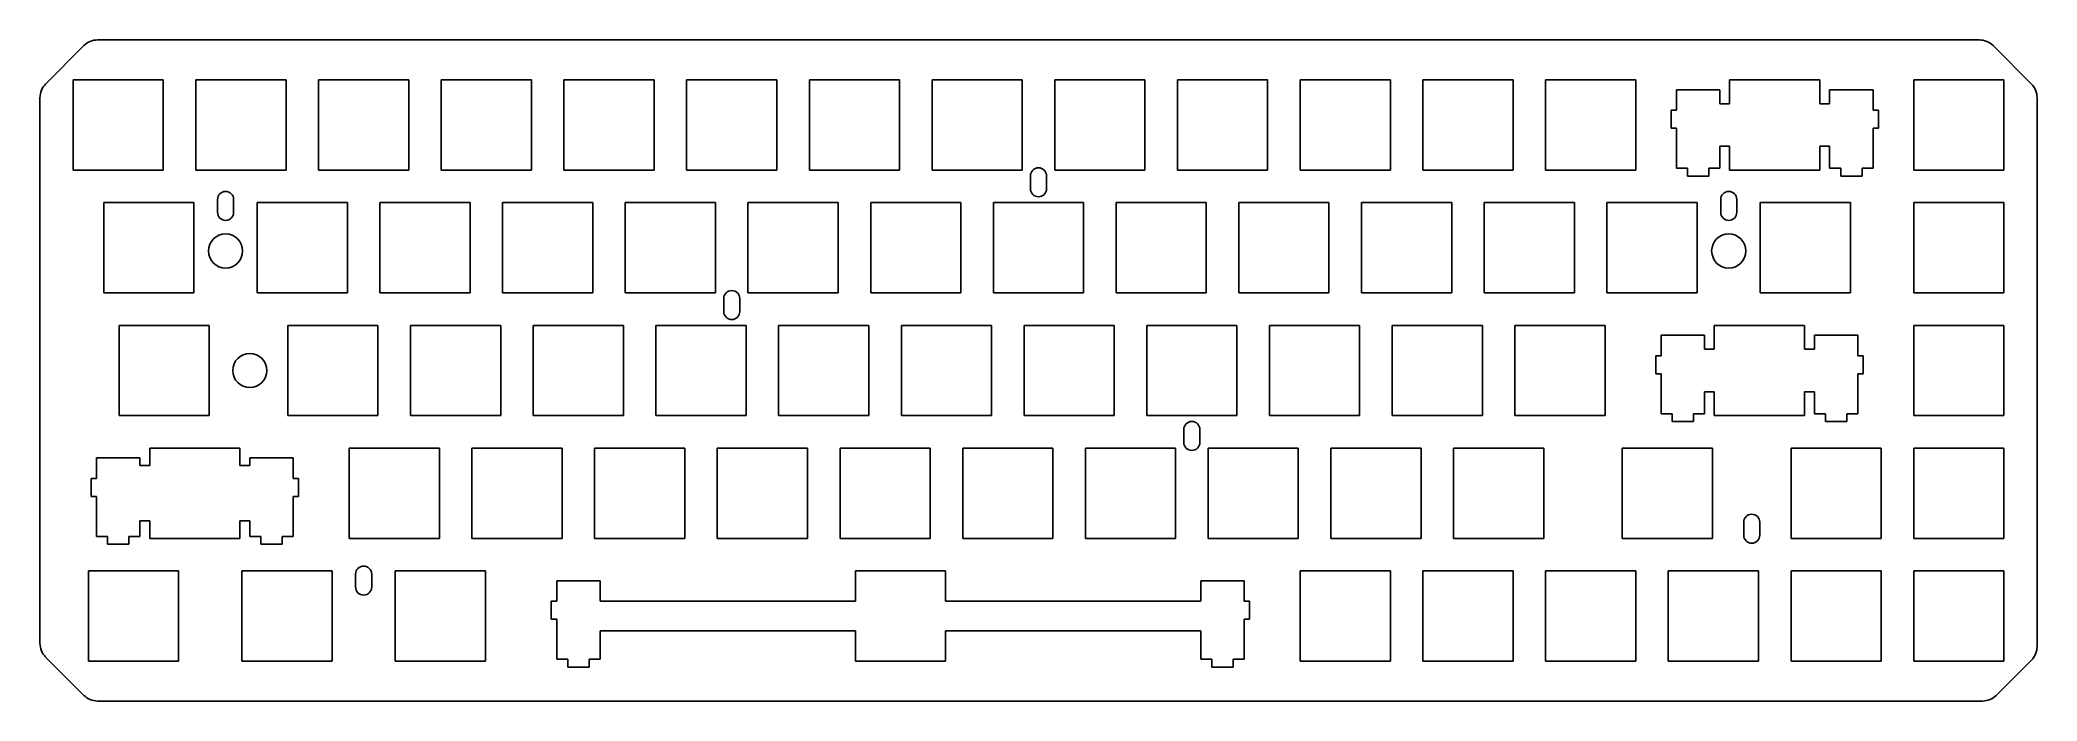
# Model space of a CAD drawing. Header units: millimetres. Extents: x 128 to 438, y 136 to 238.
import ezdxf

# ---------------------------------------------------------------- set-up
doc = ezdxf.new("R2010")
doc.units = ezdxf.units.MM

msp = doc.modelspace()

# ---------------------------------------------------------------- linework, layer by layer
for p, q in [((134.51, 237.52), (128.56, 231.56)), ((136.63, 238.4), (428.77, 238.4)), ((430.89, 237.52), (436.85, 231.56)), ((127.68, 144.76), (127.68, 229.44)), ((132.83, 232.2), (146.83, 232.2)), ((132.83, 218.2), (132.83, 232.2)), ((146.83, 232.2), (146.83, 218.2)), ((151.88, 232.2), (165.88, 232.2)), ((151.88, 218.2), (151.88, 232.2)), ((165.88, 232.2), (165.88, 218.2)), ((170.93, 232.2), (184.93, 232.2)), ((170.93, 218.2), (170.93, 232.2)), ((184.93, 232.2), (184.93, 218.2)), ((189.98, 232.2), (203.98, 232.2)), ((189.98, 218.2), (189.98, 232.2)), ((203.98, 232.2), (203.98, 218.2)), ((209.03, 232.2), (223.03, 232.2)), ((209.03, 218.2), (209.03, 232.2)), ((223.03, 232.2), (223.03, 218.2)), ((228.08, 232.2), (242.08, 232.2)), ((228.08, 218.2), (228.08, 232.2)), ((242.08, 232.2), (242.08, 218.2)), ((247.13, 232.2), (261.13, 232.2)), ((247.13, 218.2), (247.13, 232.2)), ((261.13, 232.2), (261.13, 218.2)), ((266.18, 232.2), (280.18, 232.2)), ((266.18, 218.2), (266.18, 232.2)), ((280.18, 232.2), (280.18, 218.2)), ((285.23, 232.2), (299.23, 232.2)), ((285.23, 218.2), (285.23, 232.2)), ((299.23, 232.2), (299.23, 218.2)), ((304.28, 232.2), (318.28, 232.2)), ((304.28, 218.2), (304.28, 232.2)), ((318.28, 232.2), (318.28, 218.2)), ((323.33, 232.2), (337.33, 232.2)), ((323.33, 218.2), (323.33, 232.2)), ((337.33, 232.2), (337.33, 218.2)), ((342.38, 232.2), (356.38, 232.2)), ((342.38, 218.2), (342.38, 232.2)), ((356.38, 232.2), (356.38, 218.2)), ((361.43, 232.2), (375.43, 232.2)), ((361.43, 218.2), (361.43, 232.2)), ((375.43, 232.2), (375.43, 218.2)), ((390, 232.2), (404, 232.2)), ((390, 228.5), (390, 232.2)), ((404, 232.2), (404, 228.5)), ((418.58, 232.2), (432.58, 232.2)), ((418.58, 218.2), (418.58, 232.2)), ((432.58, 232.2), (432.58, 218.2)), ((437.73, 229.44), (437.73, 144.26)), ((388.48, 228.5), (390, 228.5)), ((404, 228.5), (405.53, 228.5)), ((388.48, 221.9), (390, 221.9)), ((390, 218.2), (390, 221.9)), ((404, 221.9), (404, 218.2)), ((404, 221.9), (405.53, 221.9)), ((146.83, 218.2), (132.83, 218.2)), ((165.88, 218.2), (151.88, 218.2)), ((184.93, 218.2), (170.93, 218.2)), ((203.98, 218.2), (189.98, 218.2)), ((223.03, 218.2), (209.03, 218.2)), ((242.08, 218.2), (228.08, 218.2)), ((261.13, 218.2), (247.13, 218.2)), ((280.18, 218.2), (266.18, 218.2)), ((281.45, 217.31), (281.45, 215.31)), ((283.95, 217.31), (283.95, 215.31)), ((299.23, 218.2), (285.23, 218.2)), ((318.28, 218.2), (304.28, 218.2)), ((337.33, 218.2), (323.33, 218.2)), ((356.38, 218.2), (342.38, 218.2)), ((375.43, 218.2), (361.43, 218.2)), ((404, 218.2), (390, 218.2)), ((432.58, 218.2), (418.58, 218.2)), ((137.59, 213.15), (151.59, 213.15)), ((137.59, 199.15), (137.59, 213.15)), ((151.59, 213.15), (151.59, 199.15)), ((155.25, 213.65), (155.25, 211.65)), ((157.75, 213.65), (157.75, 211.65)), ((161.4, 213.15), (175.4, 213.15)), ((161.4, 199.15), (161.4, 213.15)), ((175.4, 213.15), (175.4, 199.15)), ((180.45, 213.15), (194.45, 213.15)), ((180.45, 199.15), (180.45, 213.15)), ((194.45, 213.15), (194.45, 199.15)), ((199.5, 213.15), (213.5, 213.15)), ((199.5, 199.15), (199.5, 213.15)), ((213.5, 213.15), (213.5, 199.15)), ((218.55, 213.15), (232.55, 213.15)), ((218.55, 199.15), (218.55, 213.15)), ((232.55, 213.15), (232.55, 199.15)), ((237.6, 213.15), (251.6, 213.15)), ((237.6, 199.15), (237.6, 213.15)), ((251.6, 213.15), (251.6, 199.15)), ((256.65, 213.15), (270.65, 213.15)), ((256.65, 199.15), (256.65, 213.15)), ((270.65, 213.15), (270.65, 199.15)), ((275.7, 213.15), (289.7, 213.15)), ((275.7, 199.15), (275.7, 213.15)), ((289.7, 213.15), (289.7, 199.15)), ((294.75, 213.15), (308.75, 213.15)), ((294.75, 199.15), (294.75, 213.15)), ((308.75, 213.15), (308.75, 199.15)), ((313.8, 213.15), (327.8, 213.15)), ((313.8, 199.15), (313.8, 213.15)), ((327.8, 213.15), (327.8, 199.15)), ((332.85, 213.15), (346.85, 213.15)), ((332.85, 199.15), (332.85, 213.15)), ((346.85, 213.15), (346.85, 199.15)), ((351.9, 213.15), (365.9, 213.15)), ((351.9, 199.15), (351.9, 213.15)), ((365.9, 213.15), (365.9, 199.15)), ((370.95, 213.15), (384.95, 213.15)), ((370.95, 199.15), (370.95, 213.15)), ((384.95, 213.15), (384.95, 199.15)), ((388.61, 213.65), (388.61, 211.65)), ((391.11, 213.65), (391.11, 211.65)), ((408.76, 213.15), (394.76, 213.15)), ((394.76, 213.15), (394.76, 199.15)), ((408.76, 199.15), (408.76, 213.15)), ((418.58, 213.15), (432.58, 213.15)), ((418.58, 199.15), (418.58, 213.15)), ((432.58, 213.15), (432.58, 199.15)), ((151.59, 199.15), (137.59, 199.15)), ((175.4, 199.15), (161.4, 199.15)), ((194.45, 199.15), (180.45, 199.15)), ((213.5, 199.15), (199.5, 199.15)), ((232.55, 199.15), (218.55, 199.15)), ((251.6, 199.15), (237.6, 199.15)), ((270.65, 199.15), (256.65, 199.15)), ((289.7, 199.15), (275.7, 199.15)), ((308.75, 199.15), (294.75, 199.15)), ((327.8, 199.15), (313.8, 199.15)), ((346.85, 199.15), (332.85, 199.15)), ((365.9, 199.15), (351.9, 199.15)), ((384.95, 199.15), (370.95, 199.15)), ((394.76, 199.15), (408.76, 199.15)), ((432.58, 199.15), (418.58, 199.15)), ((233.83, 198.26), (233.83, 196.26)), ((236.33, 198.26), (236.33, 196.26)), ((153.97, 194.1), (139.97, 194.1)), ((139.97, 194.1), (139.97, 180.1)), ((153.97, 180.1), (153.97, 194.1)), ((166.16, 194.1), (180.16, 194.1)), ((166.16, 180.1), (166.16, 194.1)), ((180.16, 194.1), (180.16, 180.1)), ((185.21, 194.1), (199.21, 194.1)), ((185.21, 180.1), (185.21, 194.1)), ((199.21, 194.1), (199.21, 180.1)), ((204.26, 194.1), (218.26, 194.1)), ((204.26, 180.1), (204.26, 194.1)), ((218.26, 194.1), (218.26, 180.1)), ((223.31, 194.1), (237.31, 194.1)), ((223.31, 180.1), (223.31, 194.1)), ((237.31, 194.1), (237.31, 180.1)), ((242.36, 194.1), (256.36, 194.1)), ((242.36, 180.1), (242.36, 194.1)), ((256.36, 194.1), (256.36, 180.1)), ((261.41, 194.1), (275.41, 194.1)), ((261.41, 180.1), (261.41, 194.1)), ((275.41, 194.1), (275.41, 180.1)), ((280.46, 194.1), (294.46, 194.1)), ((280.46, 180.1), (280.46, 194.1)), ((294.46, 194.1), (294.46, 180.1)), ((299.51, 194.1), (313.51, 194.1)), ((299.51, 180.1), (299.51, 194.1)), ((313.51, 194.1), (313.51, 180.1)), ((318.56, 194.1), (332.56, 194.1)), ((318.56, 180.1), (318.56, 194.1)), ((332.56, 194.1), (332.56, 180.1)), ((337.61, 194.1), (351.61, 194.1)), ((337.61, 180.1), (337.61, 194.1)), ((351.61, 194.1), (351.61, 180.1)), ((356.66, 194.1), (370.66, 194.1)), ((356.66, 180.1), (356.66, 194.1)), ((370.66, 194.1), (370.66, 180.1)), ((387.62, 194.1), (401.62, 194.1)), ((387.62, 190.4), (387.62, 194.1)), ((401.62, 194.1), (401.62, 190.4)), ((418.58, 194.1), (432.58, 194.1)), ((418.58, 180.1), (418.58, 194.1)), ((432.58, 194.1), (432.58, 180.1)), ((386.1, 190.4), (387.62, 190.4)), ((401.62, 190.4), (403.15, 190.4)), ((386.1, 183.8), (387.62, 183.8)), ((387.62, 180.1), (387.62, 183.8)), ((401.62, 183.8), (401.62, 180.1)), ((401.62, 183.8), (403.15, 183.8)), ((139.97, 180.1), (153.97, 180.1)), ((180.16, 180.1), (166.16, 180.1)), ((199.21, 180.1), (185.21, 180.1)), ((218.26, 180.1), (204.26, 180.1)), ((237.31, 180.1), (223.31, 180.1)), ((256.36, 180.1), (242.36, 180.1)), ((275.41, 180.1), (261.41, 180.1)), ((294.46, 180.1), (280.46, 180.1)), ((313.51, 180.1), (299.51, 180.1)), ((332.56, 180.1), (318.56, 180.1)), ((351.61, 180.1), (337.61, 180.1)), ((370.66, 180.1), (356.66, 180.1)), ((401.62, 180.1), (387.62, 180.1)), ((432.58, 180.1), (418.58, 180.1)), ((305.26, 175.94), (305.26, 177.94)), ((307.76, 175.94), (307.76, 177.94)), ((144.73, 175.05), (158.73, 175.05)), ((144.73, 172.35), (144.73, 175.05)), ((158.73, 175.05), (158.73, 172.35)), ((175.69, 175.05), (189.69, 175.05)), ((175.69, 161.05), (175.69, 175.05)), ((189.69, 175.05), (189.69, 161.05)), ((194.74, 175.05), (208.74, 175.05)), ((194.74, 161.05), (194.74, 175.05)), ((208.74, 175.05), (208.74, 161.05)), ((213.79, 175.05), (227.79, 175.05)), ((213.79, 161.05), (213.79, 175.05)), ((227.79, 175.05), (227.79, 161.05)), ((232.84, 175.05), (246.84, 175.05)), ((232.84, 161.05), (232.84, 175.05)), ((246.84, 175.05), (246.84, 161.05)), ((251.89, 175.05), (265.89, 175.05)), ((251.89, 161.05), (251.89, 175.05)), ((265.89, 175.05), (265.89, 161.05)), ((270.94, 175.05), (284.94, 175.05)), ((270.94, 161.05), (270.94, 175.05)), ((284.94, 175.05), (284.94, 161.05)), ((289.99, 175.05), (303.99, 175.05)), ((289.99, 161.05), (289.99, 175.05)), ((303.99, 175.05), (303.99, 161.05)), ((309.04, 175.05), (323.04, 175.05)), ((309.04, 161.05), (309.04, 175.05)), ((323.04, 175.05), (323.04, 161.05)), ((328.09, 175.05), (342.09, 175.05)), ((328.09, 161.05), (328.09, 175.05)), ((342.09, 175.05), (342.09, 161.05)), ((347.14, 175.05), (361.14, 175.05)), ((347.14, 161.05), (347.14, 175.05)), ((361.14, 175.05), (361.14, 161.05)), ((373.33, 175.05), (387.33, 175.05)), ((373.33, 161.05), (373.33, 175.05)), ((387.33, 175.05), (387.33, 161.05)), ((399.53, 175.05), (413.53, 175.05)), ((399.53, 161.05), (399.53, 175.05)), ((413.53, 175.05), (413.53, 161.05)), ((418.58, 175.05), (432.58, 175.05)), ((418.58, 161.05), (418.58, 175.05)), ((432.58, 175.05), (432.58, 161.05)), ((143.21, 172.35), (144.73, 172.35)), ((158.73, 172.35), (160.26, 172.35)), ((143.21, 163.75), (144.73, 163.75)), ((144.73, 161.05), (144.73, 163.75)), ((158.73, 163.75), (158.73, 161.05)), ((158.73, 163.75), (160.26, 163.75)), ((392.18, 161.55), (392.18, 163.55)), ((394.68, 161.55), (394.68, 163.55)), ((158.73, 161.05), (144.73, 161.05)), ((189.69, 161.05), (175.69, 161.05)), ((208.74, 161.05), (194.74, 161.05)), ((227.79, 161.05), (213.79, 161.05)), ((246.84, 161.05), (232.84, 161.05)), ((265.89, 161.05), (251.89, 161.05)), ((284.94, 161.05), (270.94, 161.05)), ((303.99, 161.05), (289.99, 161.05)), ((323.04, 161.05), (309.04, 161.05)), ((342.09, 161.05), (328.09, 161.05)), ((361.14, 161.05), (347.14, 161.05)), ((387.33, 161.05), (373.33, 161.05)), ((413.53, 161.05), (399.53, 161.05)), ((432.58, 161.05), (418.58, 161.05)), ((135.21, 156), (149.21, 156)), ((135.21, 142), (135.21, 156)), ((149.21, 156), (149.21, 142)), ((159.02, 156), (173.02, 156)), ((159.02, 142), (159.02, 156)), ((173.02, 156), (173.02, 142)), ((176.68, 153.5), (176.68, 155.5)), ((179.18, 153.5), (179.18, 155.5)), ((182.83, 156), (196.83, 156)), ((182.83, 142), (182.83, 156)), ((196.83, 156), (196.83, 142)), ((254.27, 156), (268.27, 156)), ((254.27, 151.3), (254.27, 156)), ((268.27, 156), (268.27, 151.3)), ((323.33, 156), (337.33, 156)), ((323.33, 142), (323.33, 156)), ((337.33, 156), (337.33, 142)), ((342.38, 156), (356.38, 156)), ((342.38, 142), (342.38, 156)), ((356.38, 156), (356.38, 142)), ((361.43, 156), (375.43, 156)), ((361.43, 142), (361.43, 156)), ((375.43, 156), (375.43, 142)), ((380.48, 156), (394.48, 156)), ((380.48, 142), (380.48, 156)), ((394.48, 156), (394.48, 142)), ((399.53, 156), (413.53, 156)), ((399.53, 142), (399.53, 156)), ((413.53, 156), (413.53, 142)), ((418.58, 156), (432.58, 156)), ((418.58, 142), (418.58, 156)), ((432.58, 156), (432.58, 142)), ((214.65, 151.3), (254.27, 151.3)), ((268.27, 151.3), (307.9, 151.3)), ((214.65, 146.7), (254.27, 146.7)), ((254.27, 142), (254.27, 146.7)), ((268.27, 146.7), (268.27, 142)), ((268.27, 146.7), (307.9, 146.7)), ((134.51, 136.68), (128.56, 142.63)), ((149.21, 142), (135.21, 142)), ((173.02, 142), (159.02, 142)), ((196.83, 142), (182.83, 142)), ((268.27, 142), (254.27, 142)), ((337.33, 142), (323.33, 142)), ((356.38, 142), (342.38, 142)), ((375.43, 142), (361.43, 142)), ((394.48, 142), (380.48, 142)), ((413.53, 142), (399.53, 142)), ((432.58, 142), (418.58, 142)), ((436.85, 142.13), (431.39, 136.68)), ((429.27, 135.8), (136.63, 135.8))]:
    msp.add_line(p, q)
at = {"color": 0}
for p, q in [((388.48, 230.68), (381.73, 230.68)), ((381.73, 230.68), (381.73, 227.5)), ((388.48, 228.5), (388.48, 230.68)), ((405.53, 228.5), (405.53, 230.68)), ((405.53, 230.68), (412.28, 230.68)), ((412.28, 230.68), (412.28, 227.5)), ((381.73, 227.5), (380.9, 227.5)), ((380.9, 227.5), (380.9, 224.7)), ((412.28, 227.5), (413.1, 227.5)), ((413.1, 227.5), (413.1, 224.7)), ((380.9, 224.7), (381.73, 224.7)), ((381.73, 224.7), (381.73, 218.48)), ((413.1, 224.7), (412.28, 224.7)), ((412.28, 224.7), (412.28, 218.48)), ((388.48, 218.48), (388.48, 221.9)), ((405.53, 218.48), (405.53, 221.9)), ((381.73, 218.48), (383.45, 218.48)), ((383.45, 218.48), (383.45, 217.28)), ((383.45, 217.28), (386.75, 217.28)), ((386.75, 217.28), (386.75, 218.48)), ((386.75, 218.48), (388.48, 218.48)), ((407.25, 218.48), (405.53, 218.48)), ((407.25, 217.28), (407.25, 218.48)), ((410.55, 217.28), (407.25, 217.28)), ((412.28, 218.48), (410.55, 218.48)), ((410.55, 218.48), (410.55, 217.28)), ((386.1, 192.58), (379.35, 192.58)), ((379.35, 192.58), (379.35, 189.4)), ((386.1, 190.4), (386.1, 192.58)), ((403.15, 190.4), (403.15, 192.58)), ((403.15, 192.58), (409.9, 192.58)), ((409.9, 192.58), (409.9, 189.4)), ((379.35, 189.4), (378.52, 189.4)), ((378.52, 189.4), (378.52, 186.6)), ((409.9, 189.4), (410.72, 189.4)), ((410.72, 189.4), (410.72, 186.6)), ((378.52, 186.6), (379.35, 186.6)), ((379.35, 186.6), (379.35, 180.38)), ((410.72, 186.6), (409.9, 186.6)), ((409.9, 186.6), (409.9, 180.38)), ((386.1, 180.38), (386.1, 183.8)), ((403.15, 180.38), (403.15, 183.8)), ((379.35, 180.38), (381.07, 180.38)), ((381.07, 180.38), (381.07, 179.18)), ((384.37, 179.18), (384.37, 180.38)), ((384.37, 180.38), (386.1, 180.38)), ((404.87, 180.38), (403.15, 180.38)), ((404.87, 179.18), (404.87, 180.38)), ((409.9, 180.38), (408.17, 180.38)), ((408.17, 180.38), (408.17, 179.18)), ((381.07, 179.18), (384.37, 179.18)), ((408.17, 179.18), (404.87, 179.18)), ((143.21, 173.53), (136.46, 173.53)), ((136.46, 173.53), (136.46, 170.35)), ((143.21, 172.35), (143.21, 173.53)), ((160.26, 172.35), (160.26, 173.53)), ((160.26, 173.53), (167.01, 173.53)), ((167.01, 173.53), (167.01, 170.35)), ((136.46, 170.35), (135.63, 170.35)), ((135.63, 170.35), (135.63, 167.55)), ((135.63, 167.55), (136.46, 167.55)), ((136.46, 167.55), (136.46, 161.33)), ((167.01, 170.35), (167.83, 170.35)), ((167.83, 167.55), (167.01, 167.55)), ((167.01, 167.55), (167.01, 161.33)), ((167.83, 170.35), (167.83, 167.55)), ((136.46, 161.33), (138.18, 161.33)), ((138.18, 161.33), (138.18, 160.13)), ((141.48, 160.13), (141.48, 161.33)), ((141.48, 161.33), (143.21, 161.33)), ((143.21, 161.33), (143.21, 163.75)), ((160.26, 161.33), (160.26, 163.75)), ((161.98, 161.33), (160.26, 161.33)), ((161.98, 160.13), (161.98, 161.33)), ((167.01, 161.33), (165.28, 161.33)), ((165.28, 161.33), (165.28, 160.13)), ((138.18, 160.13), (141.48, 160.13)), ((165.28, 160.13), (161.98, 160.13)), ((214.65, 154.48), (207.9, 154.48)), ((207.9, 154.48), (207.9, 151.3)), ((214.65, 151.3), (214.65, 154.48)), ((307.9, 151.3), (307.9, 154.48)), ((307.9, 154.48), (314.65, 154.48)), ((314.65, 154.48), (314.65, 151.3)), ((207.9, 151.3), (207.07, 151.3)), ((207.07, 151.3), (207.07, 148.5)), ((314.65, 151.3), (315.47, 151.3)), ((315.47, 151.3), (315.47, 148.5)), ((207.07, 148.5), (207.9, 148.5)), ((207.9, 148.5), (207.9, 142.28)), ((214.65, 142.28), (214.65, 146.7)), ((307.9, 142.28), (307.9, 146.7)), ((315.47, 148.5), (314.65, 148.5)), ((314.65, 148.5), (314.65, 142.28)), ((207.9, 142.28), (209.62, 142.28)), ((209.62, 142.28), (209.62, 141.08)), ((209.62, 141.08), (212.92, 141.08)), ((212.92, 141.08), (212.92, 142.28)), ((212.92, 142.28), (214.65, 142.28)), ((309.62, 142.28), (307.9, 142.28)), ((309.62, 141.08), (309.62, 142.28)), ((312.92, 141.08), (309.62, 141.08)), ((314.65, 142.28), (312.92, 142.28)), ((312.92, 142.28), (312.92, 141.08))]:
    msp.add_line(p, q, dxfattribs=at)
for centre in [(156.5, 205.65), (389.86, 205.65), (160.26, 187.1)]:
    msp.add_circle(centre, 2.65)
for centre, radius, start, end in [((136.63, 235.4), 3, 90, 135), ((428.77, 235.4), 3, 45, 90), ((130.68, 229.44), 3, 135, 180), ((434.73, 229.44), 3, 0, 45), ((282.7, 217.31), 1.25, 0, 180), ((156.5, 213.65), 1.25, 0, 180), ((282.7, 215.31), 1.25, 180, 0), ((389.86, 213.65), 1.25, 360, 180), ((156.5, 211.65), 1.25, 180, 0), ((389.86, 211.65), 1.25, 180, 360), ((235.08, 198.26), 1.25, 0, 180), ((235.08, 196.26), 1.25, 180, 0), ((306.51, 177.94), 1.25, 0, 180), ((306.51, 175.94), 1.25, 180, 0), ((393.43, 163.55), 1.25, 0, 180), ((393.43, 161.55), 1.25, 180, 0), ((177.93, 155.5), 1.25, 0, 180), ((177.93, 153.5), 1.25, 180, 0), ((130.68, 144.76), 3, 180, 225), ((434.73, 144.26), 3, 315, 0), ((136.63, 138.8), 3, 225, 270), ((429.27, 138.8), 3, 270, 315)]:
    msp.add_arc(centre, radius, start, end)

doc.saveas('drawing.dxf')
